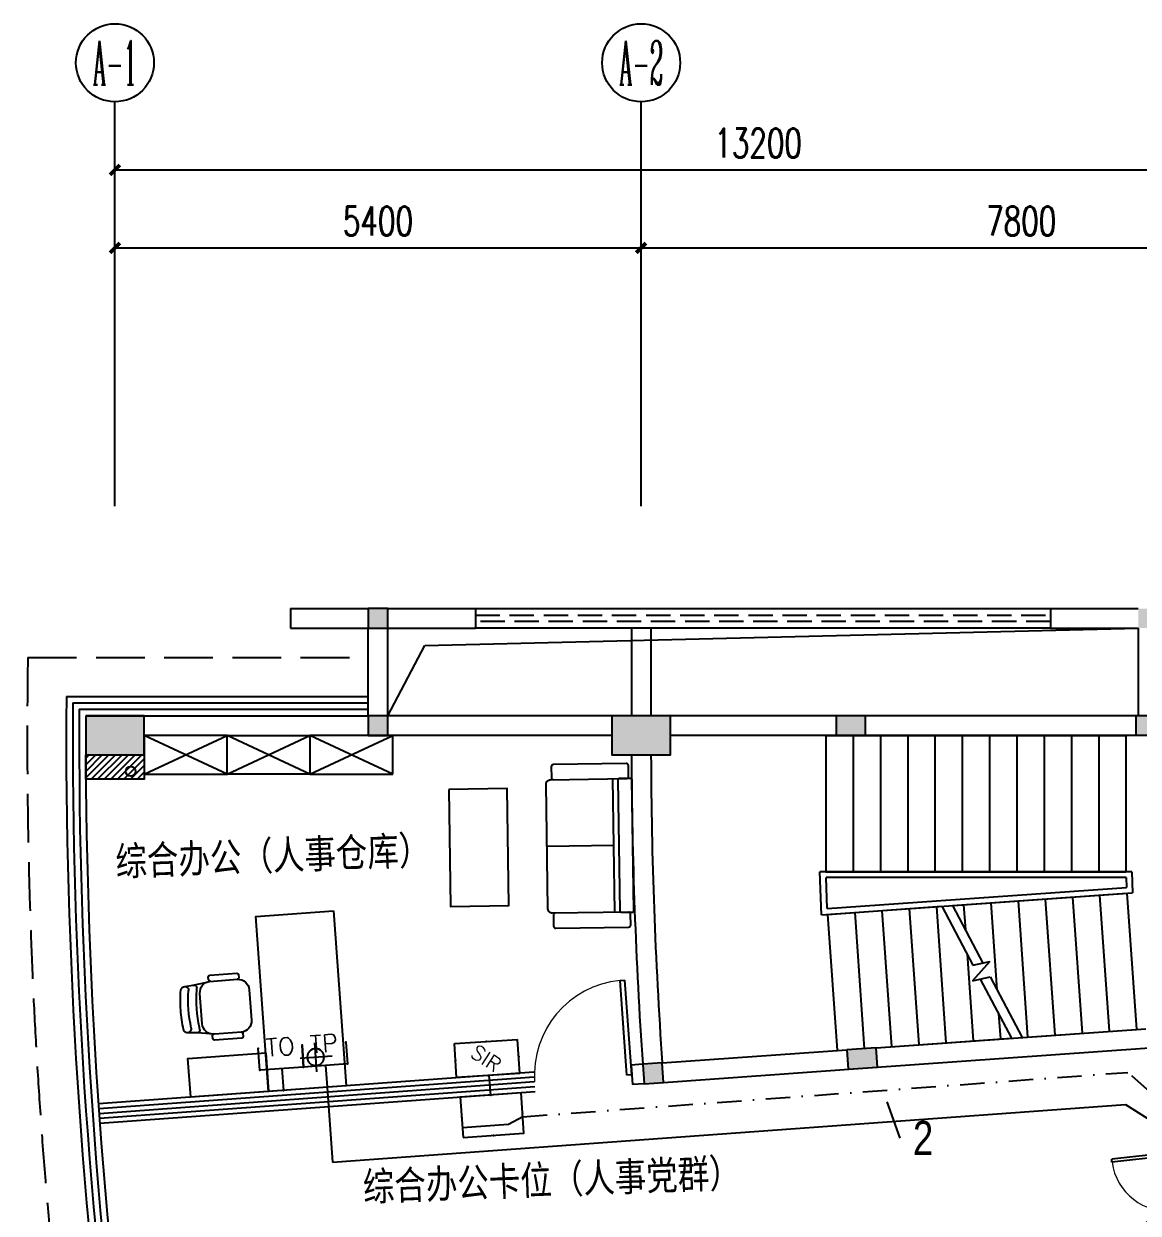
# Model space of a CAD drawing. Extents: x 13680 to 1640314, y -473492 to 65390.
# Drawn here: x 1466185 to 1477620, y -392385 to -380183 of the extents above; entities that cross this region are included whole.
import ezdxf
from ezdxf.enums import TextEntityAlignment as Align

# ---------------------------------------------------------------- set-up
doc = ezdxf.new("R2010")
doc.units = 0
doc.header["$LTSCALE"] = 1000
doc.header["$MEASUREMENT"] = 0
doc.linetypes.add('DASH', pattern=[0.35, 0.25, -0.1])
doc.linetypes.add('DASHDOT', pattern=[1, 0.5, -0.25, 0, -0.25])
for name, color, linetype in [('AXIS', 1, 'Continuous'), ('AXIS_TEXT', 7, 'Continuous'), ('COLUMN', 255, 'Continuous'), ('DIM-照明', 3, 'Continuous'), ('DIM_SYMB', 3, 'Continuous'), ('EQUIP-通讯', 6, 'Continuous'), ('HATCH', 8, 'Continuous'), ('LINE', 123, 'Continuous'), ('PUB_HATCH', 8, 'Continuous'), ('PUB_TEXT', 7, 'Continuous'), ('STAIR', 2, 'Continuous'), ('TEL_TEXT', 7, 'Continuous'), ('VPIPE-雨水', 4, 'DASH'), ('WALL', 255, 'Continuous'), ('WINDOW', 2, 'Continuous'), ('WIRE-照明', 120, 'Continuous'), ('装修家具', 8, 'Continuous')]:
    doc.layers.add(name, color=color, linetype=linetype)
doc.styles.add('_HZTXT', font='txt.shx', dxfattribs={"width": 0.8, "bigfont": 'HZTXT.shx'})
doc.styles.add('_TCH_AXIS', font='COMPLEX', dxfattribs={"bigfont": 'GBCBIG'})
doc.styles.add('_TCH_DIM_T3', font='SIMPLEX', dxfattribs={"width": 0.705882, "bigfont": 'GBCBIG'})
doc.styles.add('_TEL_DIM', font='SIMPLEX', dxfattribs={"width": 0.8, "height": 3.5, "bigfont": 'HZTXT'})
doc.styles.get("Standard").update_dxf_attribs({"font": 'haiwenrs.shx', "bigfont": 'hztxt.shx'})
doc.styles.add('宋体', font='', dxfattribs={"width": 0.8})
doc.styles.get('宋体').set_extended_font_data('SimSun')
doc.dimstyles.new('_TCH_ARCH&&100', dxfattribs={"dimtxt": 297.5, "dimasz": 100, "dimexe": 250, "dimexo": 300, "dimgap": 126.25, "dimtad": 1, "dimdec": 0, "dimzin": 0, "dimdsep": 46, "dimtxsty": '_TCH_DIM_T3', "dimblk": 'ARCHTICK', "dimcen": 0.09, "dimclrt": 7, "dimazin": 2, "dimtfac": 1, "dimtdec": 0, "dimtix": 1, "dimtmove": 2, "dimatfit": 3, "dimfxl": 1, "dimtolj": 1, "dimtzin": 0, "dimarcsym": 0})
doc.dimstyles.new('_TCH_ARROW&&100', dxfattribs={"dimtxt": 297.5, "dimasz": 200, "dimexe": 250, "dimexo": 300, "dimgap": 126.25, "dimtad": 1, "dimdec": 0, "dimzin": 0, "dimdsep": 46, "dimtxsty": '_TCH_DIM_T3', "dimcen": 0.09, "dimclrt": 7, "dimazin": 2, "dimtfac": 1, "dimtdec": 0, "dimtix": 1, "dimtmove": 2, "dimatfit": 3, "dimfxl": 1, "dimtolj": 1, "dimtzin": 0, "dimarcsym": 0})

# ---------------------------------------------------------------- blocks, each defined once
blk = doc.blocks.new('*D355')
at = {"layer": 'AXIS', "color": 0, "lineweight": -2, "transparency": 16777216}
for p, q in [((1523087, -451119), (1521742, -453167)), ((1530087, -455039), (1529044, -457256))]:
    blk.add_line(p, q, dxfattribs=at)
blk.add_arc((1554271, -403645), 59000, 236.89422, 244.60578, dxfattribs=at)
at = {"layer": 'AXIS', "color": 0, "transparency": 16777216}
for points in [[(1522028, -453095), (1522065, -453040), (1521879, -452958)], [(1528984, -456915), (1528955, -456975), (1529150, -457030)]]:
    blk.add_solid(points, dxfattribs=at)
at = {"layer": 'Defpoints', "color": 0, "transparency": 16777216}
for p in [(1554271, -403645), (1523252, -450868), (1524238, -454429), (1530215, -454768)]:
    blk.add_point(p, dxfattribs=at)
at = {"layer": 'AXIS', "color": 7, "transparency": 16777216, "insert": (1525577, -454883), "char_height": 297.5, "attachment_point": 5, "rotation": 330.75, "style": '_TCH_DIM_T3'}
blk.add_mtext('\\A1;8.1°', dxfattribs=at)
blk = doc.blocks.new('*D356')
at = {"layer": 'AXIS', "color": 0, "lineweight": -2, "transparency": 16777216}
for p, q in [((1530087, -455039), (1529044, -457256)), ((1537570, -457934), (1536849, -460276))]:
    blk.add_line(p, q, dxfattribs=at)
blk.add_arc((1554271, -403645), 59000, 244.99422, 252.70578, dxfattribs=at)
at = {"layer": 'AXIS', "color": 0, "transparency": 16777216}
for points in [[(1529317, -457145), (1529346, -457085), (1529150, -457030)], [(1536742, -459946), (1536722, -460010), (1536923, -460037)]]:
    blk.add_solid(points, dxfattribs=at)
at = {"layer": 'Defpoints', "color": 0, "transparency": 16777216}
for p in [(1554271, -403645), (1530215, -454768), (1537658, -457648), (1531693, -458154)]:
    blk.add_point(p, dxfattribs=at)
at = {"layer": 'AXIS', "color": 7, "transparency": 16777216, "insert": (1533083, -458415), "char_height": 297.5, "attachment_point": 5, "rotation": 338.85, "style": '_TCH_DIM_T3'}
blk.add_mtext('\\A1;8.1°', dxfattribs=at)
blk = doc.blocks.new('*D357')
at = {"layer": 'AXIS', "color": 0, "lineweight": -2, "transparency": 16777216}
for p, q in [((1537570, -457934), (1536849, -460276)), ((1541446, -458978), (1540893, -461365))]:
    blk.add_line(p, q, dxfattribs=at)
blk.add_arc((1554271, -403645), 59000, 253.09422, 256.75577, dxfattribs=at)
at = {"layer": 'AXIS', "color": 0, "transparency": 16777216}
for points in [[(1537104, -460127), (1537124, -460064), (1536923, -460037)], [(1540762, -461044), (1540747, -461109), (1540949, -461122)]]:
    blk.add_solid(points, dxfattribs=at)
at = {"layer": 'Defpoints', "color": 0, "transparency": 16777216}
for p in [(1554271, -403645), (1537658, -457648), (1541514, -458686), (1538256, -460430)]:
    blk.add_point(p, dxfattribs=at)
at = {"layer": 'AXIS', "color": 7, "transparency": 16777216, "insert": (1538998, -460349), "char_height": 297.5, "attachment_point": 5, "rotation": 344.925, "style": '_TCH_DIM_T3'}
blk.add_mtext('\\A1;4.05°', dxfattribs=at)
blk = doc.blocks.new('*D358')
at = {"layer": 'AXIS', "color": 0, "lineweight": -2, "transparency": 16777216}
for p, q in [((1497471, -403645), (1494221, -403645)), ((1545386, -459746), (1544877, -462956))]:
    blk.add_line(p, q, dxfattribs=at)
blk.add_arc((1554271, -403645), 59800, 180.19165, 260.80826, dxfattribs=at)
at = {"layer": 'AXIS', "color": 0, "transparency": 16777216}
for points in [[(1494438, -403845), (1494505, -403845), (1494471, -403645)], [(1544724, -462645), (1544714, -462710), (1544916, -462709)]]:
    blk.add_solid(points, dxfattribs=at)
at = {"layer": 'Defpoints', "color": 0, "transparency": 16777216}
for p in [(1497771, -403645), (1554271, -403645), (1500989, -430794), (1545433, -459450)]:
    blk.add_point(p, dxfattribs=at)
at = {"layer": 'AXIS', "color": 7, "transparency": 16777216, "insert": (1509008, -442304), "char_height": 297.5, "attachment_point": 5, "rotation": 310.5, "style": '_TCH_DIM_T3'}
blk.add_mtext('\\A1;81°', dxfattribs=at)
blk = doc.blocks.new('*D359')
at = {"layer": 'AXIS', "color": 0, "lineweight": -2, "transparency": 16777216}
for p, q in [((1522740, -426935), (1524710, -425479)), ((1526336, -431145), (1528082, -429427))]:
    blk.add_line(p, q, dxfattribs=at)
blk.add_arc((1554271, -403645), 37000, 216.7597, 224.2403, dxfattribs=at)
at = {"layer": 'AXIS', "color": 0, "transparency": 16777216}
for points in [[(1524602, -425808), (1524655, -425768), (1524509, -425628)], [(1527788, -429436), (1527740, -429482), (1527904, -429602)]]:
    blk.add_solid(points, dxfattribs=at)
at = {"layer": 'Defpoints', "color": 0, "transparency": 16777216}
for p in [(1554271, -403645), (1525578, -427005), (1522498, -427113), (1526122, -431356)]:
    blk.add_point(p, dxfattribs=at)
at = {"layer": 'AXIS', "color": 7, "transparency": 16777216, "insert": (1526345, -427496), "char_height": 297.5, "attachment_point": 5, "rotation": 310.5, "style": '_TCH_DIM_T3'}
blk.add_mtext('\\A1;8.1°', dxfattribs=at)
blk = doc.blocks.new('*D360')
at = {"layer": 'AXIS', "color": 0, "lineweight": -2, "transparency": 16777216}
for p, q in [((1526336, -431145), (1528082, -429427)), ((1528348, -433050), (1529968, -431212))]:
    blk.add_line(p, q, dxfattribs=at)
blk.add_arc((1554271, -403645), 37000, 224.8597, 228.2903, dxfattribs=at)
at = {"layer": 'AXIS', "color": 0, "transparency": 16777216}
for points in [[(1528021, -429768), (1528068, -429721), (1527904, -429602)], [(1529675, -431242), (1529631, -431292), (1529803, -431399)]]:
    blk.add_solid(points, dxfattribs=at)
at = {"layer": 'Defpoints', "color": 0, "transparency": 16777216}
for p in [(1554271, -403645), (1528523, -430216), (1526122, -431356), (1528149, -433275)]:
    blk.add_point(p, dxfattribs=at)
at = {"layer": 'AXIS', "color": 7, "transparency": 16777216, "insert": (1529026, -430318), "char_height": 297.5, "attachment_point": 5, "rotation": 316.575, "style": '_TCH_DIM_T3'}
blk.add_mtext('\\A1;4.05°', dxfattribs=at)
blk = doc.blocks.new('*D361')
at = {"layer": 'AXIS', "color": 0, "lineweight": -2, "transparency": 16777216}
for p, q in [((1528348, -433050), (1529968, -431212)), ((1532750, -436409), (1534095, -434361))]:
    blk.add_line(p, q, dxfattribs=at)
blk.add_arc((1554271, -403645), 37000, 228.9097, 236.3903, dxfattribs=at)
at = {"layer": 'AXIS', "color": 0, "transparency": 16777216}
for points in [[(1529931, -431556), (1529975, -431506), (1529803, -431399)], [(1533809, -434432), (1533772, -434488), (1533957, -434570)]]:
    blk.add_solid(points, dxfattribs=at)
at = {"layer": 'Defpoints', "color": 0, "transparency": 16777216}
for p in [(1554271, -403645), (1531137, -432521), (1528149, -433275), (1532585, -436660)]:
    blk.add_point(p, dxfattribs=at)
at = {"layer": 'AXIS', "color": 7, "transparency": 16777216, "insert": (1531991, -432840), "char_height": 297.5, "attachment_point": 5, "rotation": 322.65, "style": '_TCH_DIM_T3'}
blk.add_mtext('\\A1;8.1°', dxfattribs=at)
blk = doc.blocks.new('*D362')
at = {"layer": 'AXIS', "color": 0, "lineweight": -2, "transparency": 16777216}
for p, q in [((1532750, -436409), (1534095, -434361)), ((1537581, -439115), (1538624, -436898))]:
    blk.add_line(p, q, dxfattribs=at)
blk.add_arc((1554271, -403645), 37000, 237.0097, 244.4903, dxfattribs=at)
at = {"layer": 'AXIS', "color": 0, "transparency": 16777216}
for points in [[(1534107, -434707), (1534143, -434652), (1533957, -434570)], [(1538351, -437008), (1538322, -437068), (1538517, -437124)]]:
    blk.add_solid(points, dxfattribs=at)
at = {"layer": 'Defpoints', "color": 0, "transparency": 16777216}
for p in [(1554271, -403645), (1535437, -435493), (1532585, -436660), (1537453, -439386)]:
    blk.add_point(p, dxfattribs=at)
at = {"layer": 'AXIS', "color": 7, "transparency": 16777216, "insert": (1536327, -435688), "char_height": 297.5, "attachment_point": 5, "rotation": 330.75, "style": '_TCH_DIM_T3'}
blk.add_mtext('\\A1;8.1°', dxfattribs=at)
blk = doc.blocks.new('*D363')
at = {"layer": 'AXIS', "color": 0, "lineweight": -2, "transparency": 16777216}
for p, q in [((1537581, -439115), (1538624, -436898)), ((1542745, -441112), (1543465, -438771))]:
    blk.add_line(p, q, dxfattribs=at)
blk.add_arc((1554271, -403645), 37000, 245.1097, 252.5903, dxfattribs=at)
at = {"layer": 'AXIS', "color": 0, "transparency": 16777216}
for points in [[(1538685, -437239), (1538713, -437178), (1538517, -437124)], [(1543211, -438919), (1543191, -438982), (1543392, -439010)]]:
    blk.add_solid(points, dxfattribs=at)
at = {"layer": 'Defpoints', "color": 0, "transparency": 16777216}
for p in [(1554271, -403645), (1540112, -437829), (1537453, -439386), (1542657, -441399)]:
    blk.add_point(p, dxfattribs=at)
at = {"layer": 'AXIS', "color": 7, "transparency": 16777216, "insert": (1541021, -437896), "char_height": 297.5, "attachment_point": 5, "rotation": 338.85, "style": '_TCH_DIM_T3'}
blk.add_mtext('\\A1;8.1°', dxfattribs=at)
blk = doc.blocks.new('*D364')
at = {"layer": 'AXIS', "color": 0, "lineweight": -2, "transparency": 16777216}
for p, q in [((1542745, -441112), (1543465, -438771)), ((1545420, -441833), (1545973, -439446))]:
    blk.add_line(p, q, dxfattribs=at)
blk.add_arc((1554271, -403645), 37000, 253.2097, 256.6403, dxfattribs=at)
at = {"layer": 'AXIS', "color": 0, "transparency": 16777216}
for points in [[(1543573, -439100), (1543593, -439036), (1543392, -439010)], [(1545730, -439612), (1545714, -439676), (1545917, -439690)]]:
    blk.add_solid(points, dxfattribs=at)
at = {"layer": 'Defpoints', "color": 0, "transparency": 16777216}
for p in [(1554271, -403645), (1544228, -439256), (1542657, -441399), (1545352, -442125)]:
    blk.add_point(p, dxfattribs=at)
at = {"layer": 'AXIS', "color": 7, "transparency": 16777216, "insert": (1544720, -439106), "char_height": 297.5, "attachment_point": 5, "rotation": 344.925, "style": '_TCH_DIM_T3'}
blk.add_mtext('\\A1;4.05°', dxfattribs=at)
blk = doc.blocks.new('*D365')
at = {"layer": 'AXIS', "color": 0, "lineweight": -2, "transparency": 16777216}
for p, q in [((1545420, -441833), (1545973, -439446)), ((1548139, -442363), (1548522, -439943))]:
    blk.add_line(p, q, dxfattribs=at)
blk.add_arc((1554271, -403645), 37000, 257.2597, 260.6902, dxfattribs=at)
at = {"layer": 'AXIS', "color": 0, "transparency": 16777216}
for points in [[(1546104, -439767), (1546119, -439702), (1545917, -439690)], [(1548291, -440125), (1548280, -440191), (1548483, -440190)]]:
    blk.add_solid(points, dxfattribs=at)
at = {"layer": 'Defpoints', "color": 0, "transparency": 16777216}
for p in [(1554271, -403645), (1546768, -439877), (1545352, -442125), (1548092, -442659)]:
    blk.add_point(p, dxfattribs=at)
at = {"layer": 'AXIS', "color": 7, "transparency": 16777216, "insert": (1547248, -439693), "char_height": 297.5, "attachment_point": 5, "rotation": 348.9749, "style": '_TCH_DIM_T3'}
blk.add_mtext('\\A1;4.05°', dxfattribs=at)
blk = doc.blocks.new('*D366')
at = {"layer": 'AXIS', "color": 0, "lineweight": -2, "transparency": 16777216}
for p, q in [((1515071, -403645), (1518321, -403645)), ((1548139, -442363), (1548647, -439153))]:
    blk.add_line(p, q, dxfattribs=at)
blk.add_arc((1554271, -403645), 36200, 180.3166, 260.6833, dxfattribs=at)
at = {"layer": 'AXIS', "color": 0, "transparency": 16777216}
for points in [[(1518039, -403845), (1518105, -403845), (1518071, -403645)], [(1548416, -439335), (1548406, -439401), (1548608, -439400)]]:
    blk.add_solid(points, dxfattribs=at)
at = {"layer": 'Defpoints', "color": 0, "transparency": 16777216}
for p in [(1514771, -403645), (1554271, -403645), (1522017, -420080), (1548092, -442659)]:
    blk.add_point(p, dxfattribs=at)
at = {"layer": 'AXIS', "color": 7, "transparency": 16777216, "insert": (1526954, -426977), "char_height": 297.5, "attachment_point": 5, "rotation": 310.5, "style": '_TCH_DIM_T3'}
blk.add_mtext('\\A1;81°', dxfattribs=at)
blk = doc.blocks.new('yg')
at = {"layer": 'VPIPE-雨水', "linetype": 'Continuous'}
blk.add_circle((387075, 298849), 50, dxfattribs=at)
blk = doc.blocks.new('_ArchTick')
at = {"color": 0, "linetype": 'ByBlock', "const_width": 0.4}
blk.add_lwpolyline([(-0.5, -0.5), (0.5, 0.5)], dxfattribs=at)
blk = doc.blocks.new('*D370')
at = {"layer": 'AXIS', "color": 0, "lineweight": -2, "transparency": 16777216}
for p, q in [((1581464, -400289), (1581464, -398395)), ((1586864, -400289), (1586864, -398395)), ((1581464, -398645), (1586864, -398645))]:
    blk.add_line(p, q, dxfattribs=at)
at = {"layer": 'Defpoints', "color": 0, "transparency": 16777216}
for p in [(1586864, -398645), (1581464, -400589), (1586864, -400589)]:
    blk.add_point(p, dxfattribs=at)
at = {"layer": 'AXIS', "color": 0, "lineweight": -2, "transparency": 16777216, "xscale": 100, "yscale": 100, "zscale": 100, "rotation": 180}
blk.add_blockref('_ArchTick', (1581464, -398645), dxfattribs=at)
at = {"layer": 'AXIS', "color": 0, "lineweight": -2, "transparency": 16777216, "xscale": 100, "yscale": 100, "zscale": 100}
blk.add_blockref('_ArchTick', (1586864, -398645), dxfattribs=at)
at = {"layer": 'AXIS', "color": 7, "transparency": 16777216, "insert": (1584164, -398370), "char_height": 297.5, "attachment_point": 5, "style": '_TCH_DIM_T3'}
blk.add_mtext('\\A1;5400', dxfattribs=at)
blk = doc.blocks.new('*D371')
at = {"layer": 'AXIS', "color": 0, "lineweight": -2, "transparency": 16777216}
for p, q in [((1586864, -400289), (1586864, -398395)), ((1594664, -400289), (1594664, -398395)), ((1586864, -398645), (1594664, -398645))]:
    blk.add_line(p, q, dxfattribs=at)
at = {"layer": 'Defpoints', "color": 0, "transparency": 16777216}
for p in [(1594664, -398645), (1586864, -400589), (1594664, -400589)]:
    blk.add_point(p, dxfattribs=at)
at = {"layer": 'AXIS', "color": 0, "lineweight": -2, "transparency": 16777216, "xscale": 100, "yscale": 100, "zscale": 100, "rotation": 180}
blk.add_blockref('_ArchTick', (1586864, -398645), dxfattribs=at)
at = {"layer": 'AXIS', "color": 0, "lineweight": -2, "transparency": 16777216, "xscale": 100, "yscale": 100, "zscale": 100}
blk.add_blockref('_ArchTick', (1594664, -398645), dxfattribs=at)
at = {"layer": 'AXIS', "color": 7, "transparency": 16777216, "insert": (1590764, -398370), "char_height": 297.5, "attachment_point": 5, "style": '_TCH_DIM_T3'}
blk.add_mtext('\\A1;7800', dxfattribs=at)
blk = doc.blocks.new('*D372')
at = {"layer": 'AXIS', "color": 0, "lineweight": -2, "transparency": 16777216}
for p, q in [((1581464, -400485), (1581464, -397595)), ((1594664, -400485), (1594664, -397595)), ((1581464, -397845), (1594664, -397845))]:
    blk.add_line(p, q, dxfattribs=at)
at = {"layer": 'Defpoints', "color": 0, "transparency": 16777216}
for p in [(1594664, -397845), (1581464, -400785), (1594664, -400785)]:
    blk.add_point(p, dxfattribs=at)
at = {"layer": 'AXIS', "color": 0, "lineweight": -2, "transparency": 16777216, "xscale": 100, "yscale": 100, "zscale": 100, "rotation": 180}
blk.add_blockref('_ArchTick', (1581464, -397845), dxfattribs=at)
at = {"layer": 'AXIS', "color": 0, "lineweight": -2, "transparency": 16777216, "xscale": 100, "yscale": 100, "zscale": 100}
blk.add_blockref('_ArchTick', (1594664, -397845), dxfattribs=at)
at = {"layer": 'AXIS', "color": 7, "transparency": 16777216, "insert": (1588064, -397570), "char_height": 297.5, "attachment_point": 5, "style": '_TCH_DIM_T3'}
blk.add_mtext('\\A1;13200', dxfattribs=at)
blk = doc.blocks.new('*D388')
at = {"layer": 'AXIS', "color": 0, "lineweight": -2, "transparency": 16777216}
for p, q in [((1579164, -403645), (1575914, -403645)), ((1627079, -459746), (1626570, -462956))]:
    blk.add_line(p, q, dxfattribs=at)
blk.add_arc((1635964, -403645), 59800, 180.19165, 260.80826, dxfattribs=at)
at = {"layer": 'AXIS', "color": 0, "transparency": 16777216}
for points in [[(1576131, -403845), (1576198, -403845), (1576164, -403645)], [(1626417, -462645), (1626407, -462710), (1626610, -462709)]]:
    blk.add_solid(points, dxfattribs=at)
at = {"layer": 'Defpoints', "color": 0, "transparency": 16777216}
for p in [(1579464, -403645), (1635964, -403645), (1582682, -430794), (1627126, -459450)]:
    blk.add_point(p, dxfattribs=at)
at = {"layer": 'AXIS', "color": 7, "transparency": 16777216, "insert": (1590701, -442304), "char_height": 297.5, "attachment_point": 5, "rotation": 310.5, "style": '_TCH_DIM_T3'}
blk.add_mtext('\\A1;81°', dxfattribs=at)
blk = doc.blocks.new('$DorLib2D$00000001')
for p, q in [((0.45, 0.975), (0.5, 0.975)), ((0.45, 0), (0.45, 0.975)), ((0.5, 0), (0.5, 0.975)), ((0.5, 0), (0.45, 0))]:
    blk.add_line(p, q)
at = {"lineweight": 13}
blk.add_arc((0.475, 0), 0.975, 91.4693, 180, dxfattribs=at)
blk = doc.blocks.new('A$C44F7551D')
at = {"layer": '装修家具', "color": 8}
for p, q in [((0, 400), (850, 0)), ((850, 400), (0, 0))]:
    blk.add_line(p, q, dxfattribs=at)
blk.add_lwpolyline([(0, 400), (0, 0), (850, 0), (850, 400)], close=True, dxfattribs=at)
blk = doc.blocks.new('A$C4CDD4A0C')
at = {"layer": '装修家具', "color": 8}
for p, q in [((1426, 1634), (1426, 1335)), ((1264, 1482), (1593, 1482)), ((682, 1234), (402, 1234)), ((222, 1146), (139, 1139)), ((371, 1167), (222, 1146)), ((260, 1116), (258, 1094)), ((386, 1218), (386, 1188)), ((685, 1173), (405, 1173)), ((682, 1172), (682, 1172)), ((697, 1188), (697, 1218)), ((288, 1056), (288, 744)), ((794, 744), (794, 1056)), ((794, 1056), (794, 1056)), ((139, 663), (222, 654)), ((222, 654), (371, 633)), ((258, 709), (259, 686)), ((386, 612), (386, 582)), ((395, 628), (682, 628)), ((682, 628), (682, 628)), ((697, 582), (697, 612)), ((402, 566), (682, 566))]:
    blk.add_line(p, q, dxfattribs=at)
for points in [[(917, 1400), (917, 1800), (117, 1800), (117, 1400)], [(1717, 0), (1717, 1800), (917, 1800), (917, 0)]]:
    blk.add_lwpolyline(points, close=True, dxfattribs=at)
blk.add_circle((1425, 1482), 86.5, dxfattribs=at)
for centre, radius, start, end in [((402, 1218), 15.6, 90, 180), ((682, 1218), 15.6, 0, 90), ((1453, 898), 1374, 171.4477, 179.9347), ((133, 1101), 38.4, 81.1166, 176.8521), ((118, 1087), 55.7, 6.303, 68.0435), ((230, 1117), 30.1, 357.8693, 100.843), ((405, 1056), 117, 90, 180), ((402, 1188), 15.6, 180, 261.0411), ((682, 1188), 15.6, 270, 0), ((678, 1056), 117, 0, 88.0898), ((1455, 900), 1296, 171.4477, 188.5523), ((1539, 901), 1296, 171.4477, 188.5523), ((1453, 902), 1374, 180.0653, 188.5523), ((405, 744), 117, 180, 266.9085), ((678, 744), 117, 271.9102, 0), ((136, 705), 41.7, 190.1524, 273.9531), ((137, 700), 37.3, 272.6932, 11.282), ((227, 686), 32.5, 262.6639, 359.9194), ((402, 612), 15.6, 90, 180), ((682, 612), 15.6, 0, 90), ((402, 582), 15.6, 180, 270), ((682, 582), 15.6, 270, 0)]:
    blk.add_arc(centre, radius, start, end, dxfattribs=at)
blk = doc.blocks.new('A$C78CF44EF')
at = {"layer": '装修家具', "color": 4}
blk.add_line((2563, 1138), (1215, 1138), dxfattribs=at)
at = {"layer": '装修家具', "color": 8}
for p, q in [((2574, 1083), (1204, 1083)), ((1889, 1083), (1889, 401))]:
    blk.add_line(p, q, dxfattribs=at)
at = {"layer": '装修家具', "color": 4, "flags": 128}
for points in [[(1204, 478, -0.414214), (1182, 456), (1071, 456, -0.414216), (1049, 478), (1049, 1226, -0.198904), (1056, 1242, -0.198911), (1071, 1248), (1182, 1248, -0.414211), (1204, 1226, -0.414211)], [(1204, 1149), (1204, 1270, -0.198896), (1208, 1278, -0.198912), (1215, 1281), (2563, 1281, -0.414208), (2574, 1270), (2574, 1149)], [(1204, 1226), (1204, 445, 0.414215), (1248, 401), (2530, 401, 0.414214), (2574, 445), (2574, 1226)], [(2574, 1226, -0.414214), (2596, 1248), (2707, 1248, -0.198912), (2723, 1242, -0.198912), (2729, 1226), (2729, 478, -0.414218), (2707, 456), (2596, 456, -0.414216), (2574, 478, -0.414216)]]:
    blk.add_lwpolyline(points, format="xyb", dxfattribs=at)
at = {"layer": '装修家具', "color": 4}
blk.add_lwpolyline([(2489, -599), (1289, -599), (1289, 1), (2489, 1)], close=True, dxfattribs=at)
at = {"layer": '装修家具', "color": 8}
for centre, start, end in [((1215, 1149), 180, 270), ((2563, 1149), 270, 0)]:
    blk.add_arc(centre, 11, start, end, dxfattribs=at)
blk = doc.blocks.new('_FZHK')
blk.add_lwpolyline([(-0.5, -0.5), (0.5, -0.5), (0.5, 0.5), (-0.5, 0.5)], close=True)
blk = doc.blocks.new('$DorLib2D$00000002')
for p, q in [((-0.5, 0), (-0.5, 0.4875)), ((-0.475, 0.4875), (-0.5, 0.4875)), ((-0.475, 0), (-0.475, 0.4875)), ((0.475, 0), (0.475, 0.4875)), ((0.475, 0.4875), (0.5, 0.4875)), ((0.5, 0), (0.5, 0.4875)), ((-0.5, 0), (-0.475, 0)), ((0.5, 0), (0.475, 0))]:
    blk.add_line(p, q)
at = {"lineweight": 13}
for centre, start, end in [((-0.4875, 0), 0, 88.53072), ((0.4875, 0), 91.46928, 180)]:
    blk.add_arc(centre, 0.4875, start, end, dxfattribs=at)
blk = doc.blocks.new('$equip$00001847')
for p, q in [((-0.5, 0.499), (-0.5, 0.999)), ((0.5, 0.999), (0.5, 0.499)), ((0.5, 0.499), (-0.5, 0.499)), ((0, 0.5), (0, 0))]:
    blk.add_line(p, q)
for p in [(-0.5, 0.999), (0.5, 0.999), (-0.5, 0.499), (0.5, 0.499), (0, 0)]:
    blk.add_point(p)
at = {"color": 7, "style": '_TEL_DIM'}
blk.add_attdef('$TEXT$', text='', height=0.4, dxfattribs=at).set_placement((0, 0.999), align=Align.MIDDLE_CENTER)
at = {"color": 7, "style": '_TEL_DIM', "flags": 1}
blk.add_attdef('A', text='', height=0.00002, dxfattribs=at).set_placement((0, 0), align=Align.MIDDLE_CENTER)
blk = doc.blocks.new('$equip$00001867')
for p, q in [((-0.5, 0.499), (-0.5, 0.999)), ((0.5, 0.999), (0.5, 0.499)), ((0.5, 0.499), (-0.5, 0.499)), ((0, 0.5), (0, 0))]:
    blk.add_line(p, q)
for p in [(-0.5, 0.999), (0.5, 0.999), (-0.5, 0.499), (0.5, 0.499), (0, 0)]:
    blk.add_point(p)
at = {"color": 7, "style": '_TEL_DIM'}
blk.add_attdef('$TEXT$', text='', height=0.4, dxfattribs=at).set_placement((0, 0.999), align=Align.MIDDLE_CENTER)
at = {"color": 7, "style": '_TEL_DIM', "flags": 1}
blk.add_attdef('A', text='', height=0.00002, dxfattribs=at).set_placement((0, 0), align=Align.MIDDLE_CENTER)
blk = doc.blocks.new('$equip$00001876')
at = {"color": 0, "linetype": 'Continuous'}
blk.add_lwpolyline([(-0.625, 0.415), (0.625, 0.415), (0.625, -0.415), (-0.625, -0.415)], close=True, dxfattribs=at)
blk.add_lwpolyline([(0.625, 0.075), (0.325, 0.215), (-0.625, 0.215)], dxfattribs=at)
for p in [(0, 0.415), (-0.625, 0), (0.625, 0), (0, -0.415)]:
    blk.add_point(p)
at = {"layer": 'TEL_TEXT', "style": '_TEL_DIM', "flags": 1}
blk.add_attdef('A', text='', height=0.00002, dxfattribs=at).set_placement((0, 0), align=Align.MIDDLE_CENTER)
blk = doc.blocks.new('$equip$00001889')
for p, q in [((-0.65, 0.35), (-0.65, -0.35)), ((0.65, 0.35), (-0.65, 0.35)), ((0.65, 0.35), (0.65, -0.35)), ((-0.65, -0.35), (0.65, -0.35))]:
    blk.add_line(p, q)
for p in [(0, 0.35), (-0.65, 0), (0.65, 0), (0, -0.35)]:
    blk.add_point(p)
at = {"color": 7, "style": '_TEL_DIM'}
blk.add_attdef('$TEXT$', text='', height=0.3, dxfattribs=at).set_placement((-0.02, -0.003), align=Align.MIDDLE_CENTER)
at = {"color": 7, "style": '_TEL_DIM', "flags": 1}
blk.add_attdef('A', text='', height=0.00002, dxfattribs=at).set_placement((0, 0), align=Align.MIDDLE_CENTER)
blk = doc.blocks.new('$TelecSys$00000095')
blk.add_line((0.4, 0.4), (-0.4, -0.4))
at = {"width": 0.8}
blk.add_attdef('N', text='', height=1, dxfattribs=at).set_placement((-0.017, 1.056), align=Align.MIDDLE)
blk = doc.blocks.new('4FX')
at = {"layer": 'LINE', "linetype": 'DASH', "ltscale": 2}
blk.add_arc((1554271.3, -403645.3), 40400, 178.86539, 262.13356, dxfattribs=at)
at = {"layer": 'WINDOW'}
for radius, start, end in [(40800, 179.43829, 261.56064), (40933, 179.62629, 261.37265), (40867, 179.53315, 261.46579), (41000, 179.72053, 261.27841)]:
    blk.add_arc((1554271.3, -403645.3), radius, start, end, dxfattribs=at)
at = {"layer": 'WALL', "color": 2, "style": '_HZTXT', "width": 0.8, "flags": 8}
blk.add_attdef('北', text='', height=500, rotation=8, dxfattribs=at).set_placement((1496404.1, -399276.5), align=Align.MIDDLE)
at = {"layer": 'AXIS'}
for base, p1, p2, picture, middle in [((1500989.1, -430793.9), (1497771.3, -403645.3), (1545432.6, -459449.7), '*D358', (1509008.1, -442303.7)), ((1522016.9, -420079.8), (1514771.3, -403645.3), (1548092.1, -442659), '*D366', (1526953.7, -426976.7)), ((1524237.9, -454429.1), (1523251.5, -450868.4), (1530214.8, -454768), '*D355', (1525577, -454882.6)), ((1525578, -427005.4), (1522498.5, -427113.1), (1526122.1, -431355.8), '*D359', (1526345.4, -427496.3)), ((1528522.5, -430216), (1526122.1, -431355.8), (1528149.5, -433274.7), '*D360', (1529026.4, -430317.8)), ((1531137.3, -432521.2), (1528149.5, -433274.7), (1532584.9, -436659.7), '*D361', (1531990.9, -432839.6)), ((1531693, -458154.2), (1530214.8, -454768), (1537658, -457647.6), '*D356', (1533082.7, -458414.5)), ((1535436.8, -435492.8), (1532584.9, -436659.7), (1537453, -439386), '*D362', (1536326.7, -435687.7)), ((1538256.3, -460430.2), (1537658, -457647.6), (1541513.5, -458686.1), '*D357', (1538997.9, -460349.4)), ((1540112, -437828.9), (1537453, -439386), (1542656.7, -441399.1), '*D363', (1541020.5, -437896.5)), ((1544228, -439256.2), (1542656.7, -441399.1), (1545352.2, -442125.2), '*D364', (1544719.7, -439106.5)), ((1546768.1, -439876.6), (1545352.2, -442125.2), (1548092.1, -442659), '*D365', (1547248.1, -439692.5))]:
    dim = blk.add_angular_dim_3p(base=base, center=(1554271.3, -403645.3), p1=p1, p2=p2, dimstyle='_TCH_ARROW&&100', dxfattribs=at)
    dim.commit()
    dim.dimension.update_dxf_attribs({"geometry": picture, "text_midpoint": middle})
blk = doc.blocks.new('5FX')
at = {"layer": 'PUB_HATCH', "linetype": 'ByBlock'}
h = blk.add_hatch(color=256, dxfattribs=at)
h.paths.add_polyline_path([(1581764.8, -403445.3), (1581164.8, -403445.3), (1581164.8, -403845.3), (1581764.8, -403845.3)])
h.paths.add_polyline_path([(1584264.4, -402345.3), (1584064.4, -402345.3), (1584064.4, -402545.3), (1584264.4, -402545.3)])
h.paths.add_polyline_path([(1584264.4, -403445.3), (1584064.4, -403445.3), (1584064.4, -403645.3), (1584264.4, -403645.3)])
h.paths.add_polyline_path([(1587164.4, -403445.3), (1586564.4, -403445.3), (1586564.4, -403845.3), (1587164.4, -403845.3)])
h = blk.add_hatch(color=256, dxfattribs=at)
h.paths.add_polyline_path([(1592165.2, -402345.3), (1591965.2, -402345.3), (1591965.2, -402545.3), (1592165.2, -402545.3)])
h.paths.add_polyline_path([(1592239.8, -403445.3), (1592162.7, -403445.3), (1591939.8, -403445.1), (1591939.8, -403645.1), (1592239.8, -403645.1)])
h.paths.add_polyline_path([(1589165.3, -403445.1), (1588865.3, -403445.1), (1588865.3, -403645.1), (1589165.3, -403645.1)])
h = blk.add_hatch(color=256, dxfattribs=at)
h.paths.add_polyline_path([(1589274.8, -406850.5), (1588975.6, -406871.7), (1588989.7, -407071.2), (1589288.9, -407050)])
h.paths.add_polyline_path([(1587079.7, -407006.3), (1586880.2, -407020.4), (1586894.3, -407219.9), (1586994.2, -407212.8), (1587093.8, -407205.8)])
at = {"layer": 'WALL'}
h = blk.add_hatch(dxfattribs=at)
h.set_pattern_fill('ANSI31', color=8, scale=30)
h.set_pattern_definition([(45, (1462567.005, -462691.52), (-33.67596, 33.67596), [])])
h.paths.add_polyline_path([(1581165.2, -403845.6), (1581764.4, -403845.6), (1581764.4, -404095.6), (1581165.2, -404095.6)])
at = {"layer": 'AXIS'}
for p, q in [((1581464.4, -401295.1), (1581464.4, -397145.3)), ((1586864.4, -401295.1), (1586864.4, -397145.3))]:
    blk.add_line(p, q, dxfattribs=at)
for centre in [(1581464.4, -396745.3), (1586864.4, -396745.3)]:
    blk.add_circle(centre, 400, dxfattribs=at)
at = {"layer": 'COLUMN'}
for p, q in [((1586764.4, -402545.6), (1586764.4, -403444.8)), ((1586964.4, -402545.6), (1586964.4, -403444.8))]:
    blk.add_line(p, q, dxfattribs=at)
at = {"layer": 'DIM_SYMB'}
for points in [[(1592177.1, -404348.1, 0, 0, 0), (1588275, -404348.1, 0, 0, 0), (1588348.5, -406133.2, 0, 0, 0), (1589637.2, -406054, 80, 0, 0), (1589936.6, -406035.6, 0, 0, 0)], [(1592270, -405939.8, 0, 0, 0), (1591896.6, -405966.3, 0, 0, 0), (1591357.9, -406004.4, 80, 0, 0), (1591058.7, -406025.6, 0, 0, 0)]]:
    blk.add_lwpolyline(points, format="xyseb", dxfattribs=at)
at = {"layer": 'LINE', "linetype": 'DASH', "ltscale": 2}
blk.add_line((1580570.2, -402845.3), (1584064.4, -402845.3), dxfattribs=at)
blk.add_arc((1635964.4, -403645.3), 55400, 179.17262, 261.82632, dxfattribs=at)
at = {"layer": 'STAIR'}
for p, q in [((1584643.8, -402722.4), (1591964.4, -402545.6)), ((1584264.4, -403445.3), (1584643.8, -402722.4)), ((1588759.3, -403645.3), (1591839.3, -403645.3)), ((1588759.3, -403645.3), (1588759.3, -405045.3)), ((1589039.3, -403645.3), (1589039.3, -405045.3)), ((1589319.3, -403645.3), (1589319.3, -405045.3)), ((1589599.3, -403645.3), (1589599.3, -405045.3)), ((1589879.3, -403645.3), (1589879.3, -405045.3)), ((1590159.3, -403645.3), (1590159.3, -405045.3)), ((1590439.3, -403645.3), (1590439.3, -405045.3)), ((1590719.3, -403645.3), (1590719.3, -405045.3)), ((1590999.3, -403645.3), (1590999.3, -405045.3)), ((1591279.3, -403645.3), (1591279.3, -405045.3)), ((1591559.3, -403645.3), (1591559.3, -405045.3)), ((1591839.3, -403645.3), (1591839.3, -405045.3)), ((1591899.3, -405045.3), (1588698.9, -405045.3)), ((1588714.5, -405487), (1588698.9, -405045.3)), ((1588759.3, -405045.3), (1591839.3, -405045.3)), ((1591841.4, -405105.3), (1588761.1, -405105.3)), ((1588772.3, -405422.8), (1588761.1, -405105.3)), ((1591841.4, -405105.3), (1591844.9, -405205.2)), ((1591899.3, -405045.3), (1591906.9, -405261)), ((1588772.3, -405422.8), (1591844.9, -405205.2)), ((1588714.5, -405487), (1591906.9, -405261)), ((1590059.6, -405391.8), (1591848.5, -405265.1)), ((1590451.9, -405364), (1590515.1, -406255.8)), ((1590731.3, -405344.3), (1590830.1, -406740.8)), ((1591010.6, -405324.5), (1591109.4, -406721)), ((1591289.9, -405304.7), (1591388.7, -406701.2)), ((1591569.2, -405284.9), (1591668, -406681.4)), ((1591848.5, -405265.1), (1591947.3, -406661.7)), ((1588776.1, -405482.7), (1589950.6, -405399.5)), ((1588776.1, -405482.7), (1588875, -406879.2)), ((1589055.4, -405462.9), (1589154.3, -406859.1)), ((1589334.7, -405443.1), (1589433.6, -406839.6)), ((1589614, -405423.4), (1589712.9, -406819.9)), ((1589893.3, -405403.6), (1589992.2, -406800.1)), ((1589950.6, -405399.5), (1590269.4, -406004.2)), ((1590059.6, -405391.8), (1590370.3, -405981.2)), ((1590172.6, -405383.8), (1590190.8, -405640.8)), ((1590208.4, -405888.5), (1590271.5, -406780.3)), ((1590443.4, -405964.6), (1590262.7, -406163.9)), ((1590269.4, -406004.2), (1590443.4, -405964.6)), ((1590262.7, -406163.9), (1590444.8, -406122.5)), ((1590343.9, -406145.5), (1590663.9, -406752.5)), ((1590444.8, -406122.5), (1590772.9, -406744.8)), ((1590532.6, -406503.5), (1590550.8, -406760.5)), ((1590772.9, -406744.8), (1591947.3, -406661.7)), ((1589274.8, -406850.9), (1590663.9, -406752.5)), ((1588875, -406879.2), (1588975.6, -406872.1))]:
    blk.add_line(p, q, dxfattribs=at)
at = {"layer": 'WALL'}
for p, q in [((1583264.9, -402345.6), (1584064.4, -402345.6)), ((1583264.9, -402345.6), (1583264.9, -402545.6)), ((1584264.4, -402345.6), (1585164.4, -402345.6)), ((1585164.4, -402345.6), (1585164.4, -402545.6)), ((1591064.2, -402345.6), (1591965.2, -402345.6)), ((1591064.2, -402345.6), (1591064.2, -402545.6)), ((1583264.9, -402545.6), (1584064.4, -402545.6)), ((1584064.4, -403445.3), (1584064.4, -402545.6)), ((1584264.4, -402545.6), (1585164.4, -402545.6)), ((1584264.4, -403445.3), (1584264.4, -402545.6)), ((1591064.2, -402545.6), (1591964.4, -402545.6)), ((1591964.4, -402545.6), (1591964.4, -403445.1)), ((1586564.4, -403445.3), (1584264.4, -403445.3)), ((1586964.4, -403444.8), (1586764.4, -403444.8)), ((1588865.3, -403445.3), (1587164.4, -403445.3)), ((1588865.3, -403445.1), (1588865.3, -403645.1)), ((1589165.3, -403445.1), (1588865.3, -403445.1)), ((1589165.3, -403645.1), (1589165.3, -403445.1)), ((1591939.8, -403445.3), (1589165.3, -403445.3)), ((1591939.8, -403445.1), (1591939.8, -403645.1)), ((1592239.8, -403445.1), (1591939.8, -403445.1)), ((1586564.4, -403645.3), (1584264.4, -403645.3)), ((1589015.3, -403645.3), (1587164.4, -403645.3)), ((1588865.3, -403645.1), (1589165.3, -403645.1)), ((1592164.4, -403645.3), (1589015.3, -403645.3)), ((1591939.8, -403645.1), (1592239.8, -403645.1)), ((1589274.8, -406850.9), (1592042.8, -406654.9)), ((1587079.8, -407006.3), (1588975.6, -406872.1)), ((1589274.8, -406850.5), (1588975.6, -406871.7)), ((1588975.6, -406871.7), (1588989.7, -407071.2)), ((1589139.3, -407061), (1592081.5, -406852.6)), ((1589288.9, -407050), (1589274.8, -406850.5)), ((1587093.8, -407205.8), (1589139.3, -407061)), ((1588989.7, -407071.2), (1589288.9, -407050))]:
    blk.add_line(p, q, dxfattribs=at)
at = {"layer": 'WALL', "linetype": 'ByBlock'}
for p, q in [((1586879.9, -407020.4), (1586760.6, -407029.1)), ((1586760.6, -407028.6), (1586775.2, -407228.6)), ((1586894.4, -407219.9), (1586775.2, -407228.6))]:
    blk.add_line(p, q, dxfattribs=at)
at = {"layer": 'WALL', "color": 4, "linetype": 'ByBlock'}
for p, q in [((1585763.3, -407101.8), (1581295.1, -407427.3)), ((1585777.8, -407301.3), (1581309.2, -407626.8))]:
    blk.add_line(p, q, dxfattribs=at)
at = {"layer": 'WALL', "color": 8, "linetype": 'ByBlock'}
for p, q in [((1585766.9, -407151.7), (1581298.6, -407477.2)), ((1585770.6, -407201.5), (1581302.1, -407527)), ((1585774.2, -407251.4), (1581305.6, -407576.9))]:
    blk.add_line(p, q, dxfattribs=at)
at = {"layer": 'WALL', "color": 2}
blk.add_lwpolyline([(1581165.2, -403845.6), (1581764.4, -403845.6), (1581764.4, -404095.6), (1581165.2, -404095.6)], close=True, dxfattribs=at)
at = {"layer": 'WALL'}
for radius, start, end in [(49200, 180.23341, 183.93355), (49000, 180.23388, 183.93307)]:
    blk.add_arc((1635964.4, -403645.3), radius, start, end, dxfattribs=at)
at = {"layer": 'WINDOW'}
for p, q in [((1585164.4, -402345.6), (1591064.2, -402345.6)), ((1591064.2, -402545.6), (1585164.4, -402545.6)), ((1580965.9, -403245.3), (1584064.4, -403245.3)), ((1581032.4, -403312.3), (1584064.4, -403312.3)), ((1581098.1, -403378.3), (1584064.4, -403378.3)), ((1581164.8, -403445.3), (1584064.4, -403445.3))]:
    blk.add_line(p, q, dxfattribs=at)
at = {"layer": 'WINDOW', "linetype": 'DASH'}
for p, q in [((1585164.4, -402412.6), (1591064.2, -402412.6)), ((1591064.2, -402478.6), (1585164.4, -402478.6))]:
    blk.add_line(p, q, dxfattribs=at)
at = {"layer": 'WINDOW'}
for radius, start, end in [(55000, 179.58332, 196.09583), (54933, 179.6527, 196.0957), (54867, 179.7212, 196.09557), (54800, 179.79091, 196.09545)]:
    blk.add_arc((1635964.4, -403645.3), radius, start, end, dxfattribs=at)
at = {"layer": 'COLUMN', "linetype": 'ByBlock'}
for p, xscale, yscale, zscale, rotation in [((1584164.4, -402445.3), 200.0000000000165, 200.0000000000165, 200.0000000000165, 2.325909531067305e-05), ((1584164.4, -403545.3), 200.0000000000165, 200.0000000000165, 200.0000000000165, 2.325910364830631e-05), ((1586987, -407113.1), 200.0000000000169, 200.0000000000169, 200.0000000000169, 274.0500022637418)]:
    blk.add_blockref('_FZHK', p, dxfattribs=dict(at, xscale=xscale, yscale=yscale, zscale=zscale, rotation=rotation))
at = {"layer": 'COLUMN', "xscale": 400.000000000033, "yscale": 600.0000000000495, "zscale": 600.0000000000495, "rotation": 270.0000232591287}
for p in [(1581464.8, -403645.3), (1586864.4, -403645.3)]:
    blk.add_blockref('_FZHK', p, dxfattribs=at)
at = {"layer": 'HATCH'}
blk.add_blockref('yg', (1194551.7, -702863.5), dxfattribs=at)
at = {"layer": 'WINDOW'}
for name, p, xscale, yscale, zscale, rotation in [('$DorLib2D$00000001', (1586269.2, -407165.2), 999.9999999999649, 999.9999999999649, -1000, 4.166461661397903), ('$DorLib2D$00000002', (1592340.5, -408524.4), -1200, -1200, -1200, 276.3816177851446)]:
    blk.add_blockref(name, p, dxfattribs=dict(at, xscale=xscale, yscale=yscale, zscale=zscale, rotation=rotation))
at = {"layer": '装修家具', "color": 8}
for p, rotation in [((1582614.8, -403645.3), 179.9999766676527), ((1584314.8, -403645.3), 179.9999766676542)]:
    blk.add_blockref('A$C44F7551D', p, dxfattribs=dict(at, rotation=rotation))
at = {"layer": '装修家具', "color": 8, "xscale": -1}
for name, p, rotation in [('A$C44F7551D', (1582614.8, -403645.3), 179.9999766676522), ('A$C4CDD4A0C', (1581995.5, -405571.5), 184.1664616614596)]:
    blk.add_blockref(name, p, dxfattribs=dict(at, rotation=rotation))
at = {"layer": '装修家具', "linetype": 'ByBlock', "xscale": -1, "rotation": 270.8450431283013}
blk.add_blockref('A$C78CF44EF', (1585525.6, -406680.4), dxfattribs=at)
at = {"layer": 'AXIS_TEXT', "style": '_TCH_AXIS'}
for s, width, p, p2 in [('A-1', 0.375, (1581238.1, -396971.6), (1581690.7, -396971.6)), ('A-2', 0.344262, (1586638.1, -396971.6), (1587090.7, -396971.6))]:
    blk.add_text(s, height=452.55, dxfattribs=dict(at, width=width)).set_placement(p, p2, align=Align.FIT)
at = {"layer": 'PUB_TEXT', "linetype": 'ByBlock', "style": '宋体', "width": 0.8}
for s, height, p in [('综合办公（人事仓库）', 296.2, (1581475.1, -405087.9)), ('综合办公卡位（人事党群）', 296.203, (1584014.3, -408425))]:
    blk.add_text(s, height=height, rotation=2.1906, dxfattribs=at).set_placement(p)
at = {"layer": 'WALL', "color": 2, "style": '_HZTXT', "width": 0.8, "flags": 8}
blk.add_attdef('北', text='', height=500, rotation=8, dxfattribs=at).set_placement((1578097.3, -399276.5), align=Align.MIDDLE)
at = {"layer": 'AXIS'}
for p1, p2, distance, picture, middle in [((1581464.4, -400784.6), (1594664.4, -400784.6), 2939.3, '*D372', (1588064.4, -397570.3)), ((1581464.4, -400589), (1586864.4, -400589), 1943.6, '*D370', (1584164.4, -398370.3)), ((1586864.4, -400589), (1594664.4, -400589), 1943.6, '*D371', (1590764.4, -398370.3))]:
    dim = blk.add_aligned_dim(p1=p1, p2=p2, distance=distance, dimstyle='_TCH_ARCH&&100', dxfattribs=at)
    dim.commit()
    dim.dimension.update_dxf_attribs({"geometry": picture, "text_midpoint": middle})
dim = blk.add_angular_dim_3p(base=(1582682.2, -430793.9), center=(1635964.4, -403645.3), p1=(1579464.4, -403645.3), p2=(1627125.8, -459449.7), dimstyle='_TCH_ARROW&&100', dxfattribs=at)
dim.commit()
dim.dimension.update_dxf_attribs({"geometry": '*D388', "text_midpoint": (1590701.2, -442303.7)})

msp = doc.modelspace()

# ---------------------------------------------------------------- linework, layer by layer
at = {"layer": 'WIRE-照明', "linetype": 'DASHDOT', "ltscale": 0.5}
for p in [(1471304.468, -391395.945), (1478858.151, -392146.884)]:
    msp.add_line(p, (1477515.572, -390940.349), dxfattribs=at)
at = {"layer": 'WIRE-照明'}
for p, q in [((1470975.702, -391173.247), (1470961.591, -390972.556)), ((1469297.262, -391093.797), (1469353.077, -391859.992)), ((1469353.077, -391859.992), (1477491.19, -391268.387)), ((1477491.19, -391268.387), (1478858.151, -392146.884))]:
    msp.add_line(p, q, dxfattribs=at)

# ---------------------------------------------------------------- block references
for name, p in [('4FX', (-80245.639, 16162.546)), ('5FX', (-114344.346, 16162.546))]:
    msp.add_blockref(name, p)
at = {"layer": 'DIM-照明'}
ref = msp.add_blockref('$TelecSys$00000095', (1475106.131, -391427.875), dxfattribs=dict(at, xscale=350, yscale=350, zscale=350, rotation=64.6178086271589))
ref.add_attrib('N', '2', dxfattribs={"layer": '0', "color": 7, "height": 350, "width": 0.8}).set_placement((1475412.758, -391610.163), align=Align.MIDDLE)
at = {"layer": 'EQUIP-通讯', "xscale": 450.0000000000005, "yscale": 450.0000000000004, "zscale": 450.0000000000004, "rotation": 4.166461661476145}
for name, p, values in [('$equip$00001847', (1468848.452, -391126.492), {'$TEXT$': 'TO'}), ('$equip$00001867', (1469297.262, -391093.797), {'$TEXT$': 'TP'})]:
    msp.add_blockref(name, p, dxfattribs=at).add_auto_attribs(values)
at = {"layer": 'EQUIP-通讯'}
ref = msp.add_blockref('$equip$00001889', (1470939.003, -390798.214), dxfattribs=dict(at, xscale=-499.9999999999895, yscale=499.9999999999895, zscale=499.9999999999895, rotation=183.687289754034))
ref.add_attrib('$TEXT$', 'SIR', dxfattribs={"layer": '0', "color": 7, "height": 150, "rotation": 326.5282053, "style": '_TEL_DIM'}).set_placement((1470928.917, -390797.286), align=Align.MIDDLE_CENTER)
at = {"layer": 'EQUIP-通讯', "xscale": -499.9999999999028, "yscale": 499.9999999999026, "zscale": 499.9999999999027, "rotation": 183.9837965399896}
msp.add_blockref('$equip$00001876', (1470990.118, -391380.246), dxfattribs=at)

doc.saveas('drawing.dxf')
